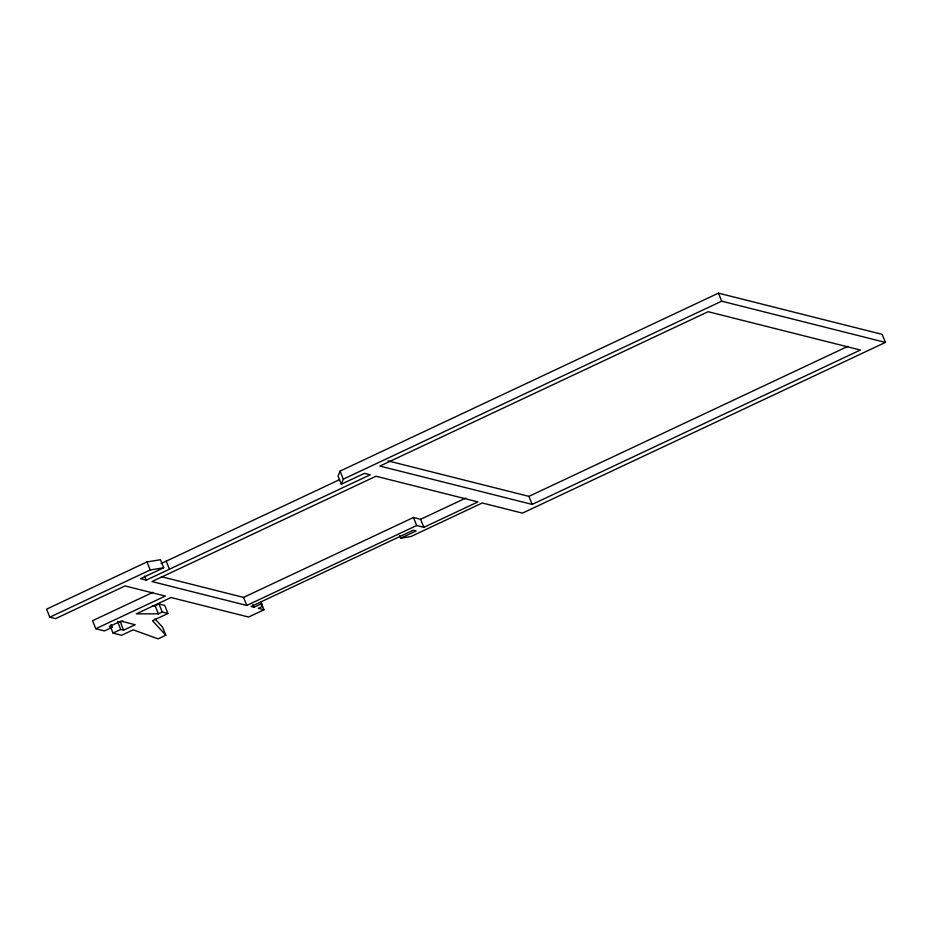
<?xml version="1.0" encoding="UTF-8"?>
<svg xmlns="http://www.w3.org/2000/svg" width="932" height="932" viewBox="0 0 932 932"><rect width="100%" height="100%" fill="white"/><g stroke="black" fill="none" stroke-linecap="round" stroke-linejoin="round"><path stroke-width="1.4" d="M399.618 535.551L400.69 538.23L410.93 536.529L482.228 502.989L522.433 513.124L885.4 342.405L882.173 334.367L718.467 293.137L340.063 471.114L338.083 476.194L341.31 484.232L364.482 473.34L370.225 474.784L146.266 580.123L140.522 578.679L163.694 567.774L160.455 559.736L147 561.926L46.6 609.144L49.827 617.182L55.571 618.627L125.074 585.937L165.29 596.061L95.786 628.751L92.548 620.712L152.871 592.344M341.31 484.232L343.291 479.153L340.063 471.114M161.061 563.604L339.434 479.712M49.827 617.182L150.227 569.965L163.694 567.774M343.291 479.153L721.694 301.176L885.4 342.405M117.502 621.423L120.379 622.145L122.954 620.933M152.37 605.8L155.131 605.8L158.988 603.983L164.731 605.439L167.97 613.477L152.522 620.735L165.791 635.24L158.067 638.863L133.218 629.822L121.626 635.263L113.017 633.096L110.326 626.397M111.048 624.615L112.12 627.294L104.396 630.929L95.786 628.751M113.017 633.096L120.741 629.461L123.606 630.183L135.198 624.743L120.834 621.12L109.254 626.572L112.12 627.294M260.785 601.734L264.012 609.773L248.576 617.042L171.034 597.517L136.282 613.862L158.358 613.838L162.226 612.021L167.97 613.477M161.329 576.687L243.555 597.4L413.447 517.493L420.635 519.299L465.685 498.107M246.782 605.439L416.686 525.532L423.862 527.337L477.918 501.905L375.969 476.229L152.009 581.568L246.782 605.439L243.555 597.4M400.69 538.23L416.138 530.972L413.272 530.238L251.092 606.522L253.97 607.245L261.694 603.61L262.137 606.511L258.269 608.328L264.012 609.773M387.968 460.874L528.91 496.372L847.934 346.32M532.137 504.41L860.353 350.036L708.134 311.696L379.93 466.07L532.137 504.41L528.91 496.372M154.98 618.906L162.564 627.201L165.791 635.24M718.467 293.137L721.694 301.176M420.635 519.299L423.862 527.337M413.447 517.493L416.686 525.532M260.517 602.491L262.137 606.511M252.887 604.565L253.97 607.245M166.199 561.181L169.438 569.219M147 561.926L150.227 569.965M158.988 603.983L162.226 612.021M144.658 576.104L146.266 580.123M155.131 605.8L158.358 613.838M120.379 622.145L123.606 630.183M118.049 622.762L120.741 629.461"/></g></svg>
